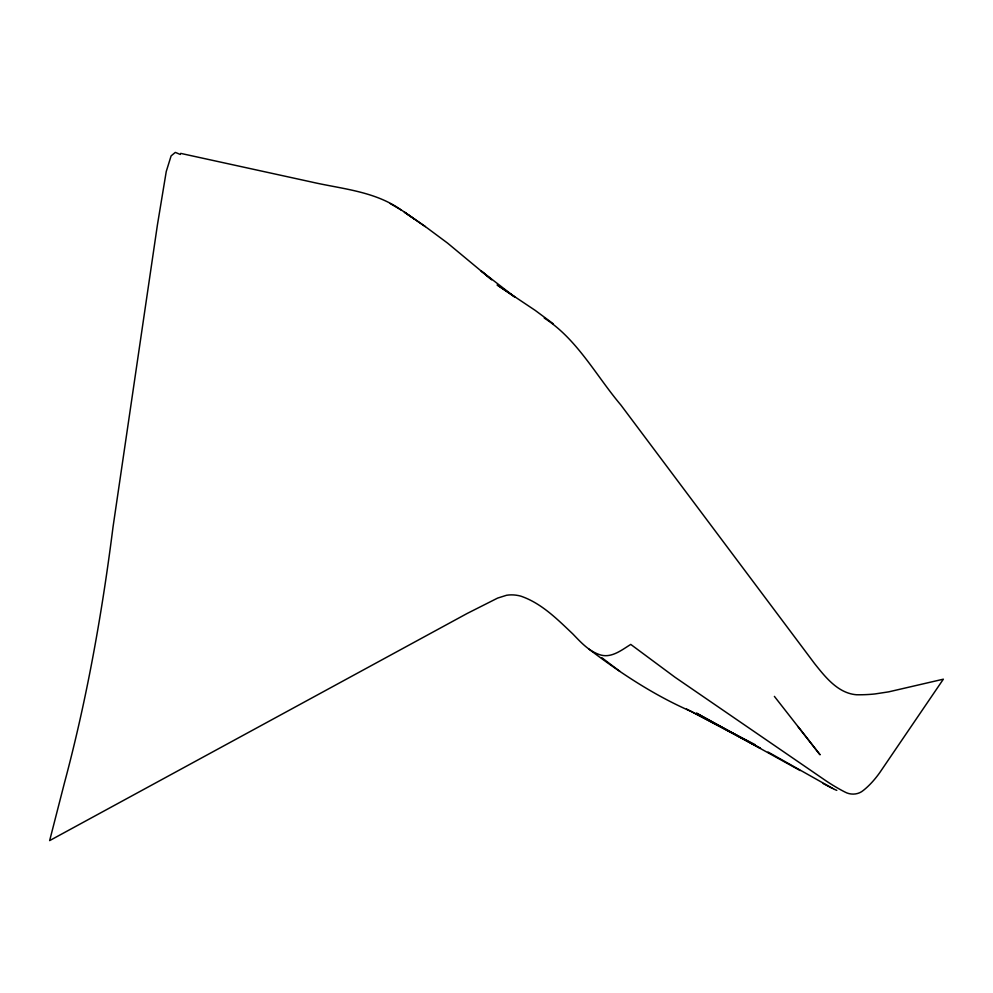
<?xml version="1.0" encoding="UTF-8"?>
<svg xmlns="http://www.w3.org/2000/svg" width="993" height="993" viewBox="0 0 993 993"><rect width="100%" height="100%" fill="white"/><g stroke="black" fill="none" stroke-linecap="round" stroke-linejoin="round"><path stroke-width="1.49" d="M180.676 153.381L311.268 181.942C341.741 188.968 374.771 191.14 401.098 209.933M836.789 790.378L834.393 789.348M833.909 789.112L768.023 752.011M686.548 709.027L755.313 744.762M823.185 783.539L832.444 788.392M544.251 318.045C577.218 339.184 596.036 375.664 620.848 404.995L814.608 663.634C825.344 677.065 837.918 693.201 856.413 694.752A175.476 144.606 44.6 0 0 874.982 693.946L888.698 691.848L943.35 679.187L879.711 772.691A185.232 77.106 -87.1 0 1 863.364 790.391C858.2 794.834 850.542 795.219 844.695 791.905A792.402 329.837 -87.1 0 1 824.066 779.505L675.017 677.251L630.754 644.42C621.432 650.154 610.794 658.942 599.089 654.474C588.315 650.663 580.52 641.925 572.8 633.919C557.309 619.235 541.371 603.099 520.717 596.11A36.853 30.373 44.6 0 0 506.579 595.266L497.642 598.084L467.132 613.488L49.65 840.599L64.483 782.782C86.962 698.824 102.105 613.178 113.028 526.985L157.378 225.175L166.253 171.504L171.106 155.889L175.327 152.401L180.341 154.461M800.159 770.531L696.465 713.135L760.489 748.288L691.587 711.646C654.499 695.522 621.035 673.465 588.986 649.149M390.261 203.577L402.388 210.702L425.352 226.603L447.508 243.062L491.709 279.778L481.108 270.928L514.796 297.031L497.121 284.954L535.177 310.362L553.238 323.78M425.352 226.603L404.362 212.117L414.726 219.279M601.721 657.639L619.88 671.367M774.391 696.391L820.069 754.792L797.95 726.528"/></g></svg>
